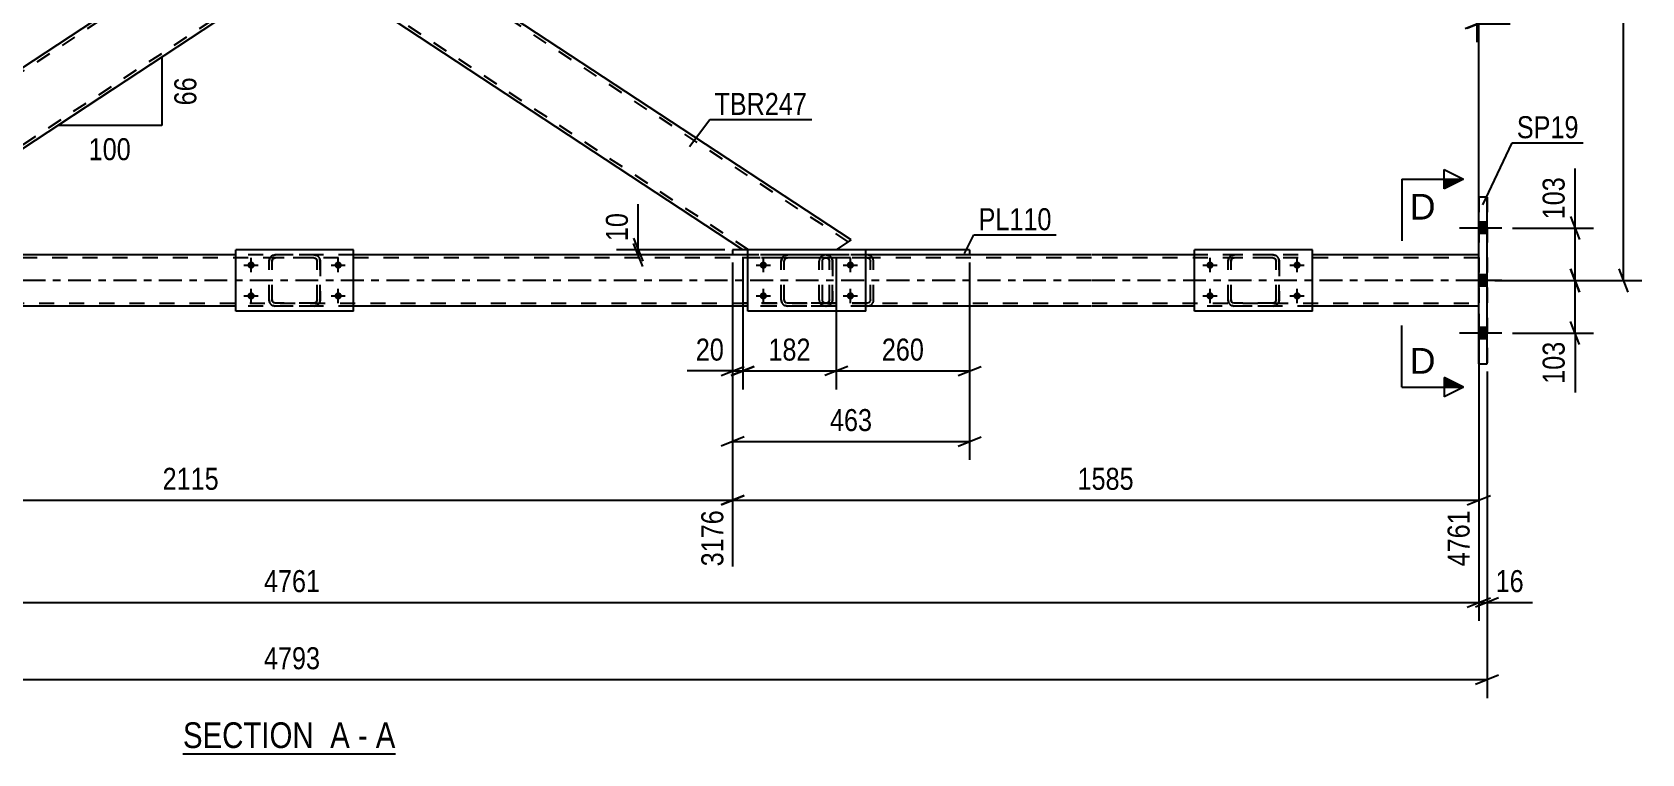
# Model space of a CAD drawing. Header units: millimetres. Extents: x -563 to 626, y -882 to -41.
# Drawn here: x -396.2 to -186.7, y -369.8 to -275.9 of the extents above; entities that cross this region are included whole.
import ezdxf

# ---------------------------------------------------------------- set-up
doc = ezdxf.new("R2010")
doc.units = ezdxf.units.MM
doc.linetypes.add('DXK_LINE_DOT2', pattern=[3.9198, 1.9599, -1.9599])
doc.linetypes.add('DXK_LINE_DOT3', pattern=[5.9187, 2.979, -0.9799, 0.9799, -0.9799])
doc.styles.add('Arial', font='ARIAL.TTF', dxfattribs={"height": 0.2})
doc.styles.add('Arial Narrow', font='ARIALN.TTF', dxfattribs={"height": 0.2})

# ---------------------------------------------------------------- blocks, each defined once
blk = doc.blocks.new('Unknown-761534688-12 - 6164')
at = {"color": 6, "linetype": 'Continuous'}
blk.add_line((-376.59, -369.78), (-348.94, -369.78), dxfattribs=at)
at = {"color": 0, "linetype": 'Continuous'}
for points in [[(-358.48, -369.03), (-358.48, -365.53), (-376.59, -365.53), (-376.59, -369.03)], [(-354.87, -369.03), (-354.87, -365.53), (-357.43, -365.53), (-357.43, -369.03)], [(-352.55, -369.03), (-352.55, -365.53), (-353.82, -365.53), (-353.82, -369.03)], [(-348.94, -369.03), (-348.94, -365.53), (-351.5, -365.53), (-351.5, -369.03)]]:
    blk.add_wipeout(points, dxfattribs=at)
at = {"color": 7, "linetype": 'Continuous', "style": 'Arial Narrow'}
for s, p in [('SECTION ', (-376.59, -369.03)), ('A', (-357.43, -369.03)), ('A', (-351.5, -369.03)), ('-', (-353.82, -369.03))]:
    blk.add_text(s, height=3.34, dxfattribs=at).set_placement(p)
blk = doc.blocks.new('Bolt-761534688-6172 - 6164')
at = {"linetype": 'Continuous'}
for points in [[(-242.93, -305.74, -1), (-242.93, -306.68, -1)], [(-231.59, -305.74, -1), (-231.59, -306.68, -1)], [(-242.93, -309.74, -1), (-242.93, -310.68, -1)], [(-231.59, -309.74, -1), (-231.59, -310.68, -1)]]:
    blk.add_hatch(color=1, dxfattribs=at).paths.add_polyline_path(points)
at = {"color": 1, "linetype": 'Continuous'}
for p, q in [((-242.93, -307.14), (-242.93, -305.28)), ((-231.59, -307.14), (-231.59, -305.28)), ((-243.86, -306.21), (-241.99, -306.21)), ((-232.53, -306.21), (-230.66, -306.21)), ((-242.93, -311.14), (-242.93, -309.28)), ((-231.59, -311.14), (-231.59, -309.28)), ((-243.86, -310.21), (-241.99, -310.21)), ((-232.53, -310.21), (-230.66, -310.21))]:
    blk.add_line(p, q, dxfattribs=at)
blk = doc.blocks.new('Bolt-761534688-6167 - 6164')
at = {"linetype": 'Continuous'}
for points in [[(-367.72, -305.74, -1), (-367.72, -306.68, -1)], [(-356.39, -305.74, -1), (-356.39, -306.68, -1)], [(-367.72, -309.74, -1), (-367.72, -310.68, -1)], [(-356.39, -309.74, -1), (-356.39, -310.68, -1)]]:
    blk.add_hatch(color=1, dxfattribs=at).paths.add_polyline_path(points)
at = {"color": 1, "linetype": 'Continuous'}
for p, q in [((-367.72, -307.14), (-367.72, -305.28)), ((-356.39, -307.14), (-356.39, -305.28)), ((-368.66, -306.21), (-366.79, -306.21)), ((-357.32, -306.21), (-355.46, -306.21)), ((-367.72, -311.14), (-367.72, -309.28)), ((-356.39, -311.14), (-356.39, -309.28)), ((-368.66, -310.21), (-366.79, -310.21)), ((-357.32, -310.21), (-355.46, -310.21))]:
    blk.add_line(p, q, dxfattribs=at)
blk = doc.blocks.new('Part-761534688-6233 - 6164')
at = {"color": 2, "linetype": 'Continuous'}
for p, q in [((-229.59, -304.21), (-244.93, -304.21)), ((-244.93, -312.21), (-244.93, -304.21)), ((-229.59, -312.21), (-229.59, -304.21)), ((-229.59, -312.21), (-244.93, -312.21))]:
    blk.add_line(p, q, dxfattribs=at)
blk = doc.blocks.new('Bolt-761534688-6184 - 6164')
at = {"linetype": 'Continuous'}
for points in [[(-301.06, -305.74, -1), (-301.06, -306.68, -1)], [(-289.73, -305.74, -1), (-289.73, -306.68, -1)], [(-301.06, -309.74, -1), (-301.06, -310.68, -1)], [(-289.73, -309.74, -1), (-289.73, -310.68, -1)]]:
    blk.add_hatch(color=1, dxfattribs=at).paths.add_polyline_path(points)
at = {"color": 1, "linetype": 'Continuous'}
for p, q in [((-301.06, -307.14), (-301.06, -305.28)), ((-289.73, -307.14), (-289.73, -305.28)), ((-301.99, -306.21), (-300.13, -306.21)), ((-290.66, -306.21), (-288.79, -306.21)), ((-301.06, -311.14), (-301.06, -309.28)), ((-289.73, -311.14), (-289.73, -309.28)), ((-301.99, -310.21), (-300.13, -310.21)), ((-290.66, -310.21), (-288.79, -310.21))]:
    blk.add_line(p, q, dxfattribs=at)
blk = doc.blocks.new('Part-761534688-6191 - 6164')
at = {"color": 2, "linetype": 'Continuous'}
for p, q in [((-305.07, -304.21), (-305.07, -304.88)), ((-303.06, -304.21), (-305.07, -304.21)), ((-303.06, -304.88), (-305.07, -304.88)), ((-274.22, -304.21), (-287.73, -304.21)), ((-274.22, -304.88), (-287.73, -304.88)), ((-274.22, -304.21), (-274.22, -304.88))]:
    blk.add_line(p, q, dxfattribs=at)
at = {"color": 7, "linetype": 'DXK_LINE_DOT2'}
for p, q in [((-287.73, -304.21), (-303.06, -304.21)), ((-287.73, -304.88), (-303.06, -304.88))]:
    blk.add_line(p, q, dxfattribs=at)
blk = doc.blocks.new('Part-761534688-6262 - 6164')
at = {"color": 2, "linetype": 'Continuous'}
for p, q in [((-354.39, -304.21), (-369.72, -304.21)), ((-369.72, -312.21), (-369.72, -304.21)), ((-354.39, -312.21), (-354.39, -304.21)), ((-354.39, -312.21), (-369.72, -312.21))]:
    blk.add_line(p, q, dxfattribs=at)
blk = doc.blocks.new('Part-761534688-6208 - 6164')
at = {"color": 7, "linetype": 'DXK_LINE_DOT2'}
for p, q in [((-298.73, -305.68), (-298.66, -305.37)), ((-298.66, -305.37), (-298.73, -305.68)), ((-298.73, -310.74), (-298.73, -305.68)), ((-298.73, -305.68), (-298.73, -305.68)), ((-298.73, -310.74), (-298.73, -305.68)), ((-298.33, -305.68), (-298.29, -305.52)), ((-298.29, -305.52), (-298.33, -305.68)), ((-298.33, -310.74), (-298.33, -305.68)), ((-298.33, -305.68), (-298.33, -305.68)), ((-298.33, -310.74), (-298.33, -305.68)), ((-298.29, -305.52), (-298.21, -305.39)), ((-298.21, -305.39), (-298.29, -305.52)), ((-298.23, -304.94), (-297.93, -304.88)), ((-297.93, -304.88), (-298.23, -304.94)), ((-298.21, -305.39), (-298.08, -305.31)), ((-298.08, -305.31), (-298.21, -305.39)), ((-298.08, -305.31), (-297.93, -305.28)), ((-297.93, -305.28), (-298.08, -305.31)), ((-292.86, -304.88), (-297.93, -304.88)), ((-292.86, -305.28), (-297.93, -305.28)), ((-292.86, -304.88), (-292.55, -304.94)), ((-292.55, -304.94), (-292.86, -304.88)), ((-292.86, -305.28), (-292.71, -305.31)), ((-292.71, -305.31), (-292.58, -305.39)), ((-292.58, -305.39), (-292.71, -305.31)), ((-292.58, -305.39), (-292.49, -305.52)), ((-292.49, -305.52), (-292.58, -305.39)), ((-292.49, -305.52), (-292.46, -305.68)), ((-292.46, -305.68), (-292.49, -305.52)), ((-292.46, -310.74), (-292.46, -305.68)), ((-292.46, -305.68), (-292.46, -305.68)), ((-292.46, -310.74), (-292.46, -305.68)), ((-292.12, -305.37), (-292.06, -305.68)), ((-292.06, -305.68), (-292.12, -305.37)), ((-292.06, -310.74), (-292.06, -305.68)), ((-292.06, -305.68), (-292.06, -305.68)), ((-292.06, -305.68), (-292.06, -310.74)), ((-298.73, -310.74), (-298.73, -310.74)), ((-298.66, -311.05), (-298.73, -310.74)), ((-298.73, -310.74), (-298.66, -311.05)), ((-298.33, -310.74), (-298.33, -310.74)), ((-298.29, -310.9), (-298.33, -310.74)), ((-298.33, -310.74), (-298.29, -310.9)), ((-298.21, -311.03), (-298.29, -310.9)), ((-298.29, -310.9), (-298.21, -311.03)), ((-297.93, -311.54), (-298.23, -311.48)), ((-298.23, -311.48), (-297.93, -311.54)), ((-298.08, -311.11), (-298.21, -311.03)), ((-298.21, -311.03), (-298.08, -311.11)), ((-297.93, -311.14), (-298.08, -311.11)), ((-292.86, -311.14), (-297.93, -311.14)), ((-292.86, -311.54), (-297.93, -311.54)), ((-292.71, -311.11), (-292.86, -311.14)), ((-292.86, -311.14), (-292.71, -311.11)), ((-292.55, -311.48), (-292.86, -311.54)), ((-292.86, -311.54), (-292.55, -311.48)), ((-292.58, -311.03), (-292.71, -311.11)), ((-292.71, -311.11), (-292.58, -311.03)), ((-292.49, -310.9), (-292.58, -311.03)), ((-292.58, -311.03), (-292.49, -310.9)), ((-292.46, -310.74), (-292.49, -310.9)), ((-292.49, -310.9), (-292.46, -310.74)), ((-292.46, -310.74), (-292.46, -310.74)), ((-292.06, -310.74), (-292.12, -311.05)), ((-292.12, -311.05), (-292.06, -310.74)), ((-292.06, -310.74), (-292.06, -310.74))]:
    blk.add_line(p, q, dxfattribs=at)
at = {"color": 7, "linetype": 'DXK_LINE_DOT3'}
blk.add_line((-295.39, -308.21), (-295.39, -308.21), dxfattribs=at)
at = {"color": 7, "linetype": 'DXK_LINE_DOT2'}
for centre, start, end in [((-297.93, -305.68), 112.5, 157.5), ((-297.93, -305.68), 112.5, 157.5), ((-292.86, -305.68), 22.5, 67.5), ((-292.86, -305.68), 22.5, 67.5), ((-297.93, -310.74), 202.5, 247.5), ((-297.93, -310.74), 202.5, 247.5), ((-292.86, -310.74), 292.5, 337.5), ((-292.86, -310.74), 292.5, 337.5)]:
    blk.add_arc(centre, 0.8, start, end, dxfattribs=at)
blk = doc.blocks.new('Part-761534688-6209 - 6164')
at = {"color": 2, "linetype": 'Continuous'}
for p, q in [((-287.73, -304.21), (-303.06, -304.21)), ((-303.06, -312.21), (-303.06, -304.21)), ((-287.73, -312.21), (-287.73, -304.21)), ((-287.73, -312.21), (-303.06, -312.21))]:
    blk.add_line(p, q, dxfattribs=at)
blk = doc.blocks.new('Part-761534688-6216 - 6164')
at = {"color": 7, "linetype": 'DXK_LINE_DOT2'}
for p, q in [((-365.39, -305.68), (-365.33, -305.37)), ((-365.33, -305.37), (-365.39, -305.68)), ((-365.39, -310.74), (-365.39, -305.68)), ((-365.39, -305.68), (-365.39, -305.68)), ((-365.39, -310.74), (-365.39, -305.68)), ((-364.99, -305.68), (-364.96, -305.52)), ((-364.96, -305.52), (-364.99, -305.68)), ((-364.99, -310.74), (-364.99, -305.68)), ((-364.99, -305.68), (-364.99, -305.68)), ((-364.99, -310.74), (-364.99, -305.68)), ((-364.96, -305.52), (-364.87, -305.39)), ((-364.87, -305.39), (-364.96, -305.52)), ((-364.9, -304.94), (-364.59, -304.88)), ((-364.59, -304.88), (-364.9, -304.94)), ((-364.87, -305.39), (-364.74, -305.31)), ((-364.74, -305.31), (-364.87, -305.39)), ((-364.74, -305.31), (-364.59, -305.28)), ((-364.59, -305.28), (-364.74, -305.31)), ((-359.52, -304.88), (-364.59, -304.88)), ((-359.52, -305.28), (-364.59, -305.28)), ((-359.52, -304.88), (-359.22, -304.94)), ((-359.22, -304.94), (-359.52, -304.88)), ((-359.52, -305.28), (-359.37, -305.31)), ((-359.37, -305.31), (-359.24, -305.39)), ((-359.24, -305.39), (-359.37, -305.31)), ((-359.24, -305.39), (-359.16, -305.52)), ((-359.16, -305.52), (-359.24, -305.39)), ((-359.16, -305.52), (-359.12, -305.68)), ((-359.12, -305.68), (-359.16, -305.52)), ((-359.12, -310.74), (-359.12, -305.68)), ((-359.12, -305.68), (-359.12, -305.68)), ((-359.12, -310.74), (-359.12, -305.68)), ((-358.79, -305.37), (-358.72, -305.68)), ((-358.72, -305.68), (-358.79, -305.37)), ((-358.72, -310.74), (-358.72, -305.68)), ((-358.72, -305.68), (-358.72, -305.68)), ((-358.72, -305.68), (-358.72, -310.74)), ((-365.39, -310.74), (-365.39, -310.74)), ((-365.33, -311.05), (-365.39, -310.74)), ((-365.39, -310.74), (-365.33, -311.05)), ((-364.99, -310.74), (-364.99, -310.74)), ((-364.96, -310.9), (-364.99, -310.74)), ((-364.99, -310.74), (-364.96, -310.9)), ((-364.87, -311.03), (-364.96, -310.9)), ((-364.96, -310.9), (-364.87, -311.03)), ((-364.59, -311.54), (-364.9, -311.48)), ((-364.9, -311.48), (-364.59, -311.54)), ((-364.74, -311.11), (-364.87, -311.03)), ((-364.87, -311.03), (-364.74, -311.11)), ((-364.59, -311.14), (-364.74, -311.11)), ((-359.52, -311.14), (-364.59, -311.14)), ((-359.52, -311.54), (-364.59, -311.54)), ((-359.37, -311.11), (-359.52, -311.14)), ((-359.52, -311.14), (-359.37, -311.11)), ((-359.22, -311.48), (-359.52, -311.54)), ((-359.52, -311.54), (-359.22, -311.48)), ((-359.24, -311.03), (-359.37, -311.11)), ((-359.37, -311.11), (-359.24, -311.03)), ((-359.16, -310.9), (-359.24, -311.03)), ((-359.24, -311.03), (-359.16, -310.9)), ((-359.12, -310.74), (-359.16, -310.9)), ((-359.16, -310.9), (-359.12, -310.74)), ((-359.12, -310.74), (-359.12, -310.74)), ((-358.72, -310.74), (-358.79, -311.05)), ((-358.79, -311.05), (-358.72, -310.74)), ((-358.72, -310.74), (-358.72, -310.74))]:
    blk.add_line(p, q, dxfattribs=at)
at = {"color": 7, "linetype": 'DXK_LINE_DOT3'}
blk.add_line((-362.06, -308.21), (-362.06, -308.21), dxfattribs=at)
at = {"color": 7, "linetype": 'DXK_LINE_DOT2'}
for centre, start, end in [((-364.59, -305.68), 112.5, 157.5), ((-364.59, -305.68), 112.5, 157.5), ((-359.52, -305.68), 22.5, 67.5), ((-359.52, -305.68), 22.5, 67.5), ((-364.59, -310.74), 202.5, 247.5), ((-364.59, -310.74), 202.5, 247.5), ((-359.52, -310.74), 292.5, 337.5), ((-359.52, -310.74), 292.5, 337.5)]:
    blk.add_arc(centre, 0.8, start, end, dxfattribs=at)
blk = doc.blocks.new('Part-761534688-6224 - 6164')
at = {"color": 2, "linetype": 'Continuous'}
for p, q in [((-207.95, -319.04), (-207.95, -297.38)), ((-206.88, -297.38), (-207.95, -297.38)), ((-206.88, -319.04), (-206.88, -297.38)), ((-207.95, -319.04), (-206.88, -319.04))]:
    blk.add_line(p, q, dxfattribs=at)
at = {"color": 7, "linetype": 'DXK_LINE_DOT2'}
for p, q in [((-207.95, -297.38), (-207.95, -319.04)), ((-206.88, -297.38), (-206.88, -319.04))]:
    blk.add_line(p, q, dxfattribs=at)
blk = doc.blocks.new('Part-761534688-6232 - 6164')
at = {"color": 7, "linetype": 'DXK_LINE_DOT2'}
for p, q in [((-240.59, -305.68), (-240.53, -305.37)), ((-240.53, -305.37), (-240.59, -305.68)), ((-240.59, -310.74), (-240.59, -305.68)), ((-240.59, -305.68), (-240.59, -305.68)), ((-240.59, -310.74), (-240.59, -305.68)), ((-240.19, -305.68), (-240.16, -305.52)), ((-240.16, -305.52), (-240.19, -305.68)), ((-240.19, -310.74), (-240.19, -305.68)), ((-240.19, -305.68), (-240.19, -305.68)), ((-240.19, -310.74), (-240.19, -305.68)), ((-240.16, -305.52), (-240.08, -305.39)), ((-240.08, -305.39), (-240.16, -305.52)), ((-240.1, -304.94), (-239.79, -304.88)), ((-239.79, -304.88), (-240.1, -304.94)), ((-240.08, -305.39), (-239.95, -305.31)), ((-239.95, -305.31), (-240.08, -305.39)), ((-239.95, -305.31), (-239.79, -305.28)), ((-239.79, -305.28), (-239.95, -305.31)), ((-234.73, -304.88), (-239.79, -304.88)), ((-234.73, -305.28), (-239.79, -305.28)), ((-234.73, -304.88), (-234.42, -304.94)), ((-234.42, -304.94), (-234.73, -304.88)), ((-234.73, -305.28), (-234.57, -305.31)), ((-234.57, -305.31), (-234.44, -305.39)), ((-234.44, -305.39), (-234.57, -305.31)), ((-234.44, -305.39), (-234.36, -305.52)), ((-234.36, -305.52), (-234.44, -305.39)), ((-234.36, -305.52), (-234.33, -305.68)), ((-234.33, -305.68), (-234.36, -305.52)), ((-234.33, -310.74), (-234.33, -305.68)), ((-234.33, -305.68), (-234.33, -305.68)), ((-234.33, -310.74), (-234.33, -305.68)), ((-233.99, -305.37), (-233.93, -305.68)), ((-233.93, -305.68), (-233.99, -305.37)), ((-233.93, -310.74), (-233.93, -305.68)), ((-233.93, -305.68), (-233.93, -305.68)), ((-233.93, -305.68), (-233.93, -310.74)), ((-240.59, -310.74), (-240.59, -310.74)), ((-240.53, -311.05), (-240.59, -310.74)), ((-240.59, -310.74), (-240.53, -311.05)), ((-240.19, -310.74), (-240.19, -310.74)), ((-240.16, -310.9), (-240.19, -310.74)), ((-240.19, -310.74), (-240.16, -310.9)), ((-240.08, -311.03), (-240.16, -310.9)), ((-240.16, -310.9), (-240.08, -311.03)), ((-239.79, -311.54), (-240.1, -311.48)), ((-240.1, -311.48), (-239.79, -311.54)), ((-239.95, -311.11), (-240.08, -311.03)), ((-240.08, -311.03), (-239.95, -311.11)), ((-239.79, -311.14), (-239.95, -311.11)), ((-234.73, -311.14), (-239.79, -311.14)), ((-234.73, -311.54), (-239.79, -311.54)), ((-234.57, -311.11), (-234.73, -311.14)), ((-234.73, -311.14), (-234.57, -311.11)), ((-234.42, -311.48), (-234.73, -311.54)), ((-234.73, -311.54), (-234.42, -311.48)), ((-234.44, -311.03), (-234.57, -311.11)), ((-234.57, -311.11), (-234.44, -311.03)), ((-234.36, -310.9), (-234.44, -311.03)), ((-234.44, -311.03), (-234.36, -310.9)), ((-234.33, -310.74), (-234.36, -310.9)), ((-234.36, -310.9), (-234.33, -310.74)), ((-234.33, -310.74), (-234.33, -310.74)), ((-233.93, -310.74), (-233.99, -311.05)), ((-233.99, -311.05), (-233.93, -310.74)), ((-233.93, -310.74), (-233.93, -310.74))]:
    blk.add_line(p, q, dxfattribs=at)
at = {"color": 7, "linetype": 'DXK_LINE_DOT3'}
blk.add_line((-237.26, -308.21), (-237.26, -308.21), dxfattribs=at)
at = {"color": 7, "linetype": 'DXK_LINE_DOT2'}
for centre, start, end in [((-239.79, -305.68), 112.5, 157.5), ((-239.79, -305.68), 112.5, 157.5), ((-234.73, -305.68), 22.5, 67.5), ((-234.73, -305.68), 22.5, 67.5), ((-239.79, -310.74), 202.5, 247.5), ((-239.79, -310.74), 202.5, 247.5), ((-234.73, -310.74), 292.5, 337.5), ((-234.73, -310.74), 292.5, 337.5)]:
    blk.add_arc(centre, 0.8, start, end, dxfattribs=at)
blk = doc.blocks.new('Part-761534688-6241 - 6164')
at = {"color": 7, "linetype": 'DXK_LINE_DOT2'}
for p, q in [((-287.56, -304.88), (-303.8, -304.88)), ((-287.56, -305.28), (-303.8, -305.28)), ((-293.74, -305.37), (-293.8, -305.68)), ((-293.8, -310.74), (-293.8, -305.68)), ((-293.38, -305.68), (-293.34, -305.52)), ((-293.38, -310.74), (-293.38, -305.68)), ((-293.34, -305.52), (-293.25, -305.39)), ((-292.95, -304.88), (-293.28, -304.94)), ((-293.25, -305.39), (-293.11, -305.31)), ((-293.11, -305.31), (-292.95, -305.28)), ((-287.23, -304.94), (-287.56, -304.88)), ((-287.56, -305.28), (-287.39, -305.31)), ((-287.39, -305.31), (-287.26, -305.39)), ((-287.26, -305.39), (-287.16, -305.52)), ((-287.16, -305.52), (-287.13, -305.68)), ((-287.13, -310.74), (-287.13, -305.68)), ((-286.77, -305.39), (-286.77, -305.37)), ((-286.71, -305.68), (-286.77, -305.39)), ((-286.71, -310.74), (-286.71, -305.68)), ((-287.56, -311.14), (-303.8, -311.14)), ((-287.56, -311.54), (-303.8, -311.54)), ((-293.8, -310.74), (-293.74, -311.05)), ((-293.34, -310.9), (-293.38, -310.74)), ((-293.25, -311.03), (-293.34, -310.9)), ((-293.28, -311.48), (-292.95, -311.54)), ((-293.11, -311.11), (-293.25, -311.03)), ((-292.95, -311.14), (-293.11, -311.11)), ((-287.39, -311.11), (-287.56, -311.14)), ((-287.56, -311.54), (-287.23, -311.48)), ((-287.26, -311.03), (-287.39, -311.11)), ((-287.16, -310.9), (-287.26, -311.03)), ((-287.13, -310.74), (-287.16, -310.9)), ((-286.77, -311.05), (-286.74, -310.9)), ((-286.74, -310.9), (-286.71, -310.74))]:
    blk.add_line(p, q, dxfattribs=at)
for centre, start, end in [((-292.98, -305.71), 110.7583, 155.68), ((-287.53, -305.71), 24.32, 69.2417), ((-292.98, -310.71), 204.32, 249.2417), ((-287.53, -310.71), 290.7583, 335.68)]:
    blk.add_arc(centre, 0.827, start, end, dxfattribs=at)
blk = doc.blocks.new('Part-761534688-6344 - 6164')
at = {"linetype": 'Continuous'}
blk.add_hatch(color=2, dxfattribs=at).paths.add_polyline_path([(-496.83, -311.54), (-497.63, -310.14), (-496.03, -310.14)])
at = {"color": 2, "linetype": 'Continuous'}
for p, q in [((-516.83, -304.88), (-514.02, -304.88)), ((-486.9, -304.88), (-498.69, -304.88)), ((-446.09, -304.88), (-471.57, -304.88)), ((-369.72, -304.88), (-416.12, -304.88)), ((-305.07, -304.88), (-354.39, -304.88)), ((-258.36, -304.88), (-274.22, -304.88)), ((-244.93, -304.88), (-258.26, -304.88)), ((-207.95, -304.88), (-229.59, -304.88)), ((-514.02, -311.54), (-516.83, -311.54)), ((-486.9, -311.54), (-498.69, -311.54)), ((-496.83, -311.54), (-497.63, -310.14)), ((-497.63, -310.14), (-496.03, -310.14)), ((-496.03, -310.14), (-496.83, -311.54)), ((-436.38, -311.54), (-471.57, -311.54)), ((-369.72, -311.54), (-421.05, -311.54)), ((-303.06, -311.54), (-354.39, -311.54)), ((-258.36, -311.54), (-287.73, -311.54)), ((-244.93, -311.54), (-258.26, -311.54)), ((-207.95, -311.54), (-229.59, -311.54))]:
    blk.add_line(p, q, dxfattribs=at)
at = {"color": 7, "linetype": 'DXK_LINE_DOT2'}
for p, q in [((-516.83, -304.88), (-516.83, -304.88)), ((-516.83, -304.88), (-516.83, -311.54)), ((-516.83, -311.54), (-516.83, -304.88)), ((-516.83, -304.88), (-516.83, -304.88)), ((-516.83, -305.28), (-516.83, -305.28)), ((-258.36, -305.28), (-516.83, -305.28)), ((-498.69, -304.88), (-514.02, -304.88)), ((-471.57, -304.88), (-486.9, -304.88)), ((-416.12, -304.88), (-446.09, -304.88)), ((-354.39, -304.88), (-369.72, -304.88)), ((-274.22, -304.88), (-305.07, -304.88)), ((-207.95, -305.28), (-258.26, -305.28)), ((-207.95, -304.88), (-244.93, -304.88)), ((-207.95, -311.54), (-207.95, -304.88)), ((-516.83, -311.14), (-516.83, -311.14)), ((-516.83, -311.14), (-258.36, -311.14)), ((-516.83, -311.54), (-516.83, -311.54)), ((-516.83, -311.54), (-516.83, -311.54)), ((-498.69, -311.54), (-514.02, -311.54)), ((-471.57, -311.54), (-486.9, -311.54)), ((-421.05, -311.54), (-436.38, -311.54)), ((-354.39, -311.54), (-369.72, -311.54)), ((-287.73, -311.54), (-303.06, -311.54)), ((-258.26, -311.14), (-207.95, -311.14)), ((-229.59, -311.54), (-244.93, -311.54))]:
    blk.add_line(p, q, dxfattribs=at)
at = {"color": 7, "linetype": 'DXK_LINE_DOT3'}
for p, q in [((-258.36, -308.21), (-516.83, -308.21)), ((-207.95, -308.21), (-258.26, -308.21))]:
    blk.add_line(p, q, dxfattribs=at)
at = {"color": 2, "linetype": 'Continuous'}
blk.add_circle((-496.83, -310.64), 1, dxfattribs=at)
blk = doc.blocks.new('Part-761534688-6371 - 6164')
at = {"color": 7, "linetype": 'DXK_LINE_DOT2'}
for p, q in [((-305.54, -220.55), (-432.73, -304.21)), ((-290.98, -220.55), (-418.18, -304.21)), ((-290.26, -220.55), (-306.27, -220.55)), ((-360.59, -256.28), (-368.6, -261.55)), ((-352.59, -261.55), (-360.59, -266.81)), ((-417.45, -304.21), (-433.46, -304.21))]:
    blk.add_line(p, q, dxfattribs=at)
at = {"color": 2, "linetype": 'Continuous'}
for p, q in [((-306.27, -220.55), (-360.59, -256.28)), ((-290.26, -220.55), (-352.59, -261.55)), ((-368.6, -261.55), (-433.46, -304.21)), ((-360.59, -266.81), (-417.45, -304.21))]:
    blk.add_line(p, q, dxfattribs=at)
blk = doc.blocks.new('Part-761534688-6392 - 6164')
at = {"color": 2, "linetype": 'Continuous'}
for p, q in [((-352.59, -261.55), (-360.59, -266.81)), ((-289.65, -302.94), (-352.59, -261.55)), ((-303.74, -304.21), (-360.59, -266.81)), ((-289.7, -302.98), (-291.57, -304.21)), ((-289.65, -302.94), (-289.7, -302.98))]:
    blk.add_line(p, q, dxfattribs=at)
at = {"color": 7, "linetype": 'DXK_LINE_DOT2'}
for p, q in [((-290.01, -303.18), (-352.95, -261.78)), ((-360.23, -266.57), (-360.2, -266.55)), ((-303.01, -304.21), (-360.23, -266.57)), ((-289.65, -302.94), (-289.65, -302.94)), ((-291.57, -304.21), (-303.74, -304.21))]:
    blk.add_line(p, q, dxfattribs=at)
blk = doc.blocks.new('Bolt-761534688-6408 - 6164')
at = {"linetype": 'Continuous'}
for points in [[(-207.95, -300.64), (-207.95, -302.11), (-206.88, -302.11), (-206.88, -300.64)], [(-207.95, -300.64), (-207.95, -302.11), (-206.88, -302.11), (-206.88, -300.64)], [(-207.95, -300.64), (-207.95, -302.11), (-206.88, -302.11), (-206.88, -300.64)], [(-207.95, -307.48), (-207.95, -308.94), (-206.88, -308.94), (-206.88, -307.48)], [(-207.95, -307.48), (-207.95, -308.94), (-206.88, -308.94), (-206.88, -307.48)], [(-207.95, -314.31), (-207.95, -315.78), (-206.88, -315.78), (-206.88, -314.31)], [(-207.95, -314.31), (-207.95, -315.78), (-206.88, -315.78), (-206.88, -314.31)], [(-207.95, -314.31), (-207.95, -315.78), (-206.88, -315.78), (-206.88, -314.31)]]:
    blk.add_hatch(color=1, dxfattribs=at).paths.add_polyline_path(points)
at = {"color": 1, "linetype": 'Continuous'}
for p, q in [((-204.95, -301.38), (-210.48, -301.38)), ((-204.95, -301.38), (-210.48, -301.38)), ((-204.95, -301.38), (-210.48, -301.38)), ((-206.88, -300.64), (-207.95, -300.64)), ((-206.88, -300.64), (-207.95, -300.64)), ((-206.88, -300.64), (-207.95, -300.64)), ((-206.88, -302.11), (-207.95, -302.11)), ((-206.88, -302.11), (-207.95, -302.11)), ((-206.88, -302.11), (-207.95, -302.11)), ((-206.88, -307.48), (-207.95, -307.48)), ((-206.88, -307.48), (-207.95, -307.48)), ((-204.95, -308.21), (-210.48, -308.21)), ((-204.95, -308.21), (-210.48, -308.21)), ((-206.88, -308.94), (-207.95, -308.94)), ((-206.88, -308.94), (-207.95, -308.94)), ((-204.95, -315.04), (-210.48, -315.04)), ((-204.95, -315.04), (-210.48, -315.04)), ((-204.95, -315.04), (-210.48, -315.04)), ((-206.88, -314.31), (-207.95, -314.31)), ((-206.88, -314.31), (-207.95, -314.31)), ((-206.88, -314.31), (-207.95, -314.31)), ((-206.88, -315.78), (-207.95, -315.78)), ((-206.88, -315.78), (-207.95, -315.78)), ((-206.88, -315.78), (-207.95, -315.78))]:
    blk.add_line(p, q, dxfattribs=at)
blk = doc.blocks.new('StraightDimension-761534688-12203 - 6164')
at = {"color": 7, "linetype": 'Continuous'}
for p, q in [((-303.74, -305.21), (-303.74, -322.38)), ((-291.57, -305.21), (-291.57, -322.38)), ((-305.24, -320.58), (-302.24, -319.38)), ((-303.74, -319.98), (-291.57, -319.98)), ((-290.07, -319.38), (-293.07, -320.58))]:
    blk.add_line(p, q, dxfattribs=at)
at = {"color": 0}
blk.add_wipeout([(-294.31, -319.23), (-294.31, -315.03), (-301, -315.03), (-301, -319.23)], dxfattribs=at)
at = {"color": 3, "style": 'Arial Narrow'}
blk.add_text('182', height=2.863, dxfattribs=at).set_placement((-300.4, -318.63))
blk = doc.blocks.new('StraightDimension-761534688-6499 - 6164')
at = {"color": 7, "linetype": 'Continuous'}
for p, q in [((-516.83, -320.04), (-516.83, -352.5)), ((-207.95, -320.04), (-207.95, -352.5)), ((-515.33, -349.5), (-518.33, -350.7)), ((-209.45, -350.7), (-206.45, -349.5)), ((-516.83, -350.1), (-207.95, -350.1))]:
    blk.add_line(p, q, dxfattribs=at)
at = {"color": 0}
blk.add_wipeout([(-358.13, -349.35), (-358.13, -345.15), (-366.65, -345.15), (-366.65, -349.35)], dxfattribs=at)
at = {"color": 3, "style": 'Arial Narrow'}
blk.add_text('4761', height=2.863, dxfattribs=at).set_placement((-366.05, -348.75))
blk = doc.blocks.new('StraightDimension-761534688-6509 - 6164')
at = {"color": 7, "linetype": 'Continuous'}
for p, q in [((-207.95, -320.04), (-207.95, -352.5)), ((-206.88, -320.04), (-206.88, -352.5)), ((-209.45, -350.7), (-206.45, -349.5)), ((-205.38, -349.5), (-208.38, -350.7)), ((-207.95, -350.1), (-206.88, -350.1))]:
    blk.add_line(p, q, dxfattribs=at)
at = {"color": 0}
blk.add_wipeout([(-201.5, -349.35), (-201.5, -345.15), (-206.36, -345.15), (-206.36, -349.35)], dxfattribs=at)
at = {"color": 7, "linetype": 'Continuous'}
blk.add_line((-206.88, -350.1), (-200.98, -350.1), dxfattribs=at)
blk.add_line((-206.88, -350.1), (-200.98, -350.1), dxfattribs=at)
at = {"color": 3, "style": 'Arial Narrow'}
blk.add_text('16', height=2.863, dxfattribs=at).set_placement((-205.76, -348.75))
blk = doc.blocks.new('StraightDimension-761534688-6564 - 6164')
at = {"color": 7, "linetype": 'Continuous'}
for p, q in [((-208.22, -220.88), (-208.22, -277.21)), ((-207.95, -303.88), (-207.95, -271.96)), ((-209.72, -275.41), (-206.72, -274.21)), ((-206.45, -274.21), (-209.45, -275.41)), ((-208.22, -274.81), (-207.95, -274.81))]:
    blk.add_line(p, q, dxfattribs=at)
at = {"color": 0}
blk.add_wipeout([(-204.4, -274.06), (-204.4, -269.86), (-207.42, -269.86), (-207.42, -274.06)], dxfattribs=at)
at = {"color": 7, "linetype": 'Continuous'}
blk.add_line((-207.95, -274.81), (-203.87, -274.81), dxfattribs=at)
blk.add_line((-207.95, -274.81), (-203.87, -274.81), dxfattribs=at)
at = {"color": 3, "style": 'Arial Narrow'}
blk.add_text('4', height=2.86, dxfattribs=at).set_placement((-206.82, -273.46))
blk = doc.blocks.new('StraightDimension-761534688-12202 - 6164')
at = {"color": 7, "linetype": 'Continuous'}
for p, q in [((-291.57, -305.21), (-291.57, -322.38)), ((-274.22, -305.88), (-274.22, -322.38)), ((-290.07, -319.38), (-293.07, -320.58)), ((-291.57, -319.98), (-274.22, -319.98)), ((-275.72, -320.58), (-272.72, -319.38))]:
    blk.add_line(p, q, dxfattribs=at)
at = {"color": 0}
blk.add_wipeout([(-279.56, -319.23), (-279.56, -315.03), (-286.24, -315.03), (-286.24, -319.23)], dxfattribs=at)
at = {"color": 3, "style": 'Arial Narrow'}
blk.add_text('260', height=2.863, dxfattribs=at).set_placement((-285.64, -318.63))
blk = doc.blocks.new('StraightDimension-761534688-6717 - 6164')
at = {"color": 7, "linetype": 'Continuous'}
for p, q in [((-305.07, -305.88), (-305.07, -331.55)), ((-274.22, -305.88), (-274.22, -331.55)), ((-303.57, -328.55), (-306.57, -329.75)), ((-275.72, -329.75), (-272.72, -328.55)), ((-305.07, -329.15), (-274.22, -329.15))]:
    blk.add_line(p, q, dxfattribs=at)
at = {"color": 0}
blk.add_wipeout([(-286.3, -328.4), (-286.3, -324.2), (-292.99, -324.2), (-292.99, -328.4)], dxfattribs=at)
at = {"color": 3, "style": 'Arial Narrow'}
blk.add_text('463', height=2.863, dxfattribs=at).set_placement((-292.39, -327.8))
blk = doc.blocks.new('StraightDimension-761534688-6958 - 6164')
at = {"color": 7, "linetype": 'Continuous'}
for p, q in [((-203.55, -301.38), (-193.03, -301.38)), ((-196.03, -299.88), (-194.83, -302.88)), ((-195.43, -308.21), (-195.43, -301.38)), ((-194.83, -309.71), (-196.03, -306.71)), ((-205.88, -308.21), (-193.03, -308.21))]:
    blk.add_line(p, q, dxfattribs=at)
at = {"color": 0}
blk.add_wipeout([(-196.18, -294.17), (-200.38, -294.17), (-200.38, -300.85), (-196.18, -300.85)], dxfattribs=at)
at = {"color": 7, "linetype": 'Continuous'}
blk.add_line((-195.43, -301.38), (-195.43, -293.64), dxfattribs=at)
blk.add_line((-195.43, -301.38), (-195.43, -293.64), dxfattribs=at)
at = {"color": 3, "style": 'Arial Narrow'}
blk.add_text('103', height=2.863, rotation=90.0002, dxfattribs=at).set_placement((-196.78, -300.25))
blk = doc.blocks.new('StraightDimension-761534688-6966 - 6164')
at = {"color": 7, "linetype": 'Continuous'}
for p, q in [((-196.03, -306.71), (-194.83, -309.71)), ((-205.88, -308.21), (-193.03, -308.21)), ((-195.43, -315.04), (-195.43, -308.21)), ((-194.83, -316.54), (-196.03, -313.54)), ((-203.55, -315.04), (-193.03, -315.04))]:
    blk.add_line(p, q, dxfattribs=at)
at = {"color": 0}
blk.add_wipeout([(-196.18, -315.57), (-200.38, -315.57), (-200.38, -322.25), (-196.18, -322.25)], dxfattribs=at)
at = {"color": 7, "linetype": 'Continuous'}
blk.add_line((-195.43, -315.04), (-195.43, -322.78), dxfattribs=at)
blk.add_line((-195.43, -315.04), (-195.43, -322.78), dxfattribs=at)
at = {"color": 3, "style": 'Arial Narrow'}
blk.add_text('103', height=2.863, rotation=90.0002, dxfattribs=at).set_placement((-196.78, -321.65))
blk = doc.blocks.new('StraightDimension-761534688-7039 - 6164')
at = {"color": 7, "linetype": 'Continuous'}
for p, q in [((-517.9, -320.04), (-517.9, -362.53)), ((-206.88, -320.04), (-206.88, -362.53)), ((-516.4, -359.53), (-519.4, -360.73)), ((-517.9, -360.13), (-206.88, -360.13)), ((-208.38, -360.73), (-205.38, -359.53))]:
    blk.add_line(p, q, dxfattribs=at)
at = {"color": 0}
blk.add_wipeout([(-358.13, -359.38), (-358.13, -355.18), (-366.65, -355.18), (-366.65, -359.38)], dxfattribs=at)
at = {"color": 3, "style": 'Arial Narrow'}
blk.add_text('4793', height=2.863, dxfattribs=at).set_placement((-366.05, -358.78))
blk = doc.blocks.new('StraightDimension-761534688-7050 - 6164')
at = {"color": 7, "linetype": 'Continuous'}
for p, q in [((-188.54, -216.38), (-189.74, -213.38)), ((-205.88, -214.88), (-186.74, -214.88)), ((-189.14, -308.21), (-189.14, -214.88)), ((-189.74, -306.71), (-188.54, -309.71)), ((-205.88, -308.21), (-186.74, -308.21))]:
    blk.add_line(p, q, dxfattribs=at)
at = {"color": 0}
blk.add_wipeout([(-189.89, -257.29), (-194.09, -257.29), (-194.09, -265.8), (-189.89, -265.8)], dxfattribs=at)
at = {"color": 3, "style": 'Arial Narrow'}
blk.add_text('1400', height=2.863, rotation=90.0002, dxfattribs=at).set_placement((-190.49, -265.2))
blk = doc.blocks.new('StraightDimension-761534688-12204 - 6164')
at = {"color": 7, "linetype": 'Continuous'}
for p, q in [((-303.74, -305.21), (-303.74, -322.38)), ((-305.07, -305.88), (-305.07, -322.38)), ((-306.57, -320.58), (-303.57, -319.38)), ((-302.24, -319.38), (-305.24, -320.58)), ((-305.07, -319.98), (-303.74, -319.98))]:
    blk.add_line(p, q, dxfattribs=at)
at = {"color": 0}
blk.add_wipeout([(-305.59, -319.23), (-305.59, -315.03), (-310.45, -315.03), (-310.45, -319.23)], dxfattribs=at)
at = {"color": 7, "linetype": 'Continuous'}
blk.add_line((-305.07, -319.98), (-310.98, -319.98), dxfattribs=at)
blk.add_line((-305.07, -319.98), (-310.98, -319.98), dxfattribs=at)
at = {"color": 3, "style": 'Arial Narrow'}
blk.add_text('20', height=2.863, dxfattribs=at).set_placement((-309.85, -318.63))
blk = doc.blocks.new('AngleDimension-761534688-22651 - 6164')
at = {"color": 7, "linetype": 'Continuous'}
for p, q in [((-379.35, -279.15), (-392.89, -288.06)), ((-379.35, -279.15), (-379.35, -288.06)), ((-385.61, -283.27), (-392.89, -288.06)), ((-379.35, -288.06), (-392.89, -288.06))]:
    blk.add_line(p, q, dxfattribs=at)
at = {"color": 0}
for points in [[(-374.25, -281.18), (-378.45, -281.18), (-378.45, -286.03), (-374.25, -286.03)], [(-382.78, -293.16), (-382.78, -288.96), (-389.46, -288.96), (-389.46, -293.16)]]:
    blk.add_wipeout(points, dxfattribs=at)
at = {"color": 3, "style": 'Arial Narrow'}
blk.add_text('66', height=2.863, rotation=90.0002, dxfattribs=at).set_placement((-374.85, -285.43))
blk.add_text('100', height=2.863, dxfattribs=at).set_placement((-388.86, -292.56))
blk = doc.blocks.new('StraightDimension-761534688-22839 - 6164')
at = {"color": 7, "linetype": 'Continuous'}
for p, q in [((-305.07, -305.88), (-305.07, -345.4)), ((-207.95, -312.54), (-207.95, -345.4)), ((-303.57, -336.19), (-306.57, -337.39)), ((-305.07, -336.79), (-207.95, -336.79)), ((-209.45, -337.39), (-206.45, -336.19))]:
    blk.add_line(p, q, dxfattribs=at)
at = {"color": 0}
blk.add_wipeout([(-252.25, -336.04), (-252.25, -331.84), (-260.77, -331.84), (-260.77, -336.04)], dxfattribs=at)
at = {"color": 0, "linetype": 'Continuous'}
blk.add_wipeout([(-208.55, -337.49), (-212.75, -337.49), (-212.75, -346), (-208.55, -346)], dxfattribs=at)
at = {"color": 3, "style": 'Arial Narrow'}
blk.add_text('1585', height=2.863, dxfattribs=at).set_placement((-260.17, -335.44))
at = {"color": 3, "linetype": 'Continuous', "style": 'Arial Narrow'}
blk.add_text('4761', height=2.863, rotation=90.0002, dxfattribs=at).set_placement((-209.15, -345.4))
blk = doc.blocks.new('StraightDimension-761534688-22840 - 6164')
at = {"color": 7, "linetype": 'Continuous'}
for p, q in [((-446.09, -305.88), (-446.09, -345.4)), ((-305.07, -305.88), (-305.07, -345.4)), ((-444.59, -336.19), (-447.59, -337.39)), ((-446.09, -336.79), (-305.07, -336.79)), ((-306.57, -337.39), (-303.57, -336.19))]:
    blk.add_line(p, q, dxfattribs=at)
at = {"color": 0}
blk.add_wipeout([(-371.32, -336.04), (-371.32, -331.84), (-379.84, -331.84), (-379.84, -336.04)], dxfattribs=at)
at = {"color": 0, "linetype": 'Continuous'}
blk.add_wipeout([(-305.67, -337.49), (-309.87, -337.49), (-309.87, -346), (-305.67, -346)], dxfattribs=at)
at = {"color": 3, "style": 'Arial Narrow'}
blk.add_text('2115', height=2.863, dxfattribs=at).set_placement((-379.24, -335.44))
at = {"color": 3, "linetype": 'Continuous', "style": 'Arial Narrow'}
blk.add_text('3176', height=2.863, rotation=90.0002, dxfattribs=at).set_placement((-306.27, -345.4))
blk = doc.blocks.new('StraightDimension-761534688-22880 - 6164')
at = {"color": 7, "linetype": 'Continuous'}
for p, q in [((-317.94, -302.71), (-316.74, -305.71)), ((-316.74, -306.38), (-317.94, -303.38)), ((-306.07, -304.21), (-320.19, -304.21)), ((-306.07, -304.88), (-320.19, -304.88)), ((-317.34, -304.88), (-317.34, -304.21))]:
    blk.add_line(p, q, dxfattribs=at)
at = {"color": 0}
blk.add_wipeout([(-318.09, -298.83), (-322.29, -298.83), (-322.29, -303.69), (-318.09, -303.69)], dxfattribs=at)
at = {"color": 7, "linetype": 'Continuous'}
blk.add_line((-317.34, -304.21), (-317.34, -298.3), dxfattribs=at)
blk.add_line((-317.34, -304.21), (-317.34, -298.3), dxfattribs=at)
at = {"color": 3, "style": 'Arial Narrow'}
blk.add_text('10', height=2.863, rotation=90.0002, dxfattribs=at).set_placement((-318.69, -303.09))
blk = doc.blocks.new('Mark-761534688-6187 - 6164')
at = {"color": 0}
blk.add_wipeout([(-263.55, -301.67), (-263.55, -298.67), (-273.05, -298.67), (-273.05, -301.67)], dxfattribs=at)
blk.add_wipeout([(-263.55, -301.67), (-263.55, -298.67), (-273.05, -298.67), (-273.05, -301.67)], dxfattribs=at)
at = {"color": 30, "linetype": 'Continuous'}
for p, q in [((-274.89, -304.71), (-273.65, -302.27)), ((-273.65, -302.27), (-262.95, -302.27))]:
    blk.add_line(p, q, dxfattribs=at)
at = {"color": 3, "style": 'Arial Narrow'}
blk.add_text('PL110', height=2.863, dxfattribs=at).set_placement((-273.05, -301.67))
blk = doc.blocks.new('Mark-761534688-6220 - 6164')
at = {"color": 0}
blk.add_wipeout([(-194.96, -289.7), (-194.96, -286.7), (-203, -286.7), (-203, -289.7)], dxfattribs=at)
blk.add_wipeout([(-194.96, -289.7), (-194.96, -286.7), (-203, -286.7), (-203, -289.7)], dxfattribs=at)
at = {"color": 30, "linetype": 'Continuous'}
for p, q in [((-207.41, -298.35), (-203.6, -290.3)), ((-203.6, -290.3), (-194.36, -290.3))]:
    blk.add_line(p, q, dxfattribs=at)
at = {"color": 3, "style": 'Arial Narrow'}
blk.add_text('SP19', height=2.863, dxfattribs=at).set_placement((-203, -289.7))
blk = doc.blocks.new('Mark-761534688-6388 - 6164')
at = {"color": 0}
blk.add_wipeout([(-295.37, -286.67), (-295.37, -283.67), (-307.43, -283.67), (-307.43, -286.67)], dxfattribs=at)
blk.add_wipeout([(-295.37, -286.67), (-295.37, -283.67), (-307.43, -283.67), (-307.43, -286.67)], dxfattribs=at)
at = {"color": 30, "linetype": 'Continuous'}
for p, q in [((-310.66, -290.77), (-308.03, -287.27)), ((-308.03, -287.27), (-294.77, -287.27))]:
    blk.add_line(p, q, dxfattribs=at)
at = {"color": 3, "style": 'Arial Narrow'}
blk.add_text('TBR247', height=2.863, dxfattribs=at).set_placement((-307.43, -286.67))
blk = doc.blocks.new('SectionMark-761534688-26040 - 6164')
at = {"linetype": 'Continuous'}
for points in [[(-212.45, -296.28), (-212.45, -295.03), (-209.95, -295.03)], [(-212.45, -322.08), (-212.45, -320.83), (-209.95, -322.08)]]:
    blk.add_hatch(color=6, dxfattribs=at).paths.add_polyline_path(points)
at = {"color": 6, "linetype": 'Continuous'}
for p, q in [((-217.95, -295.03), (-209.95, -295.03)), ((-212.45, -296.28), (-212.45, -293.78)), ((-212.45, -293.78), (-209.95, -295.03)), ((-209.95, -295.03), (-212.45, -296.28)), ((-217.95, -322.08), (-209.95, -322.08)), ((-209.95, -322.08), (-212.45, -320.83)), ((-212.45, -320.83), (-212.45, -323.33)), ((-209.95, -322.08), (-212.45, -323.33))]:
    blk.add_line(p, q, dxfattribs=at)
at = {"color": 0, "linetype": 'Continuous'}
for points in [[(-213.58, -300.28), (-213.58, -296.78), (-216.95, -296.78), (-216.95, -300.28)], [(-213.58, -320.33), (-213.58, -316.83), (-216.95, -316.83), (-216.95, -320.33)]]:
    blk.add_wipeout(points, dxfattribs=at)
at = {"color": 6, "linetype": 'Continuous'}
for p, q in [((-217.95, -295.03), (-217.95, -303.03)), ((-217.95, -322.08), (-217.95, -314.08))]:
    blk.add_line(p, q, dxfattribs=at)
at = {"color": 3, "linetype": 'Continuous', "style": 'Arial'}
for p in [(-216.95, -300.28), (-216.95, -320.33)]:
    blk.add_text('D', height=3.34, dxfattribs=at).set_placement(p)

msp = doc.modelspace()

# ---------------------------------------------------------------- block references
for name in ['Part-761534688-6371 - 6164', 'Part-761534688-6392 - 6164', 'Part-761534688-6224 - 6164', 'Bolt-761534688-6408 - 6164', 'Part-761534688-6344 - 6164', 'Part-761534688-6262 - 6164', 'Bolt-761534688-6167 - 6164', 'Part-761534688-6216 - 6164', 'Part-761534688-6191 - 6164', 'Part-761534688-6241 - 6164', 'Part-761534688-6209 - 6164', 'Bolt-761534688-6184 - 6164', 'Part-761534688-6208 - 6164', 'Part-761534688-6233 - 6164', 'Bolt-761534688-6172 - 6164', 'Part-761534688-6232 - 6164', 'Unknown-761534688-12 - 6164']:
    msp.add_blockref(name, (0, 0))

# ---------------------------------------------------------------- next in the draw order: block references
for name in ['StraightDimension-761534688-6564 - 6164', 'AngleDimension-761534688-22651 - 6164', 'Mark-761534688-6388 - 6164', 'StraightDimension-761534688-12203 - 6164']:
    msp.add_blockref(name, (0, 0))

# ---------------------------------------------------------------- next in the draw order: block references
for name in ['StraightDimension-761534688-6958 - 6164', 'StraightDimension-761534688-6499 - 6164']:
    msp.add_blockref(name, (0, 0))

# ---------------------------------------------------------------- next in the draw order: block references
for name in ['StraightDimension-761534688-12202 - 6164', 'StraightDimension-761534688-6509 - 6164']:
    msp.add_blockref(name, (0, 0))

# ---------------------------------------------------------------- next in the draw order: block references
for name in ['Mark-761534688-6187 - 6164', 'StraightDimension-761534688-6717 - 6164', 'StraightDimension-761534688-6966 - 6164']:
    msp.add_blockref(name, (0, 0))

# ---------------------------------------------------------------- next in the draw order: block references
for name in ['StraightDimension-761534688-7050 - 6164', 'StraightDimension-761534688-7039 - 6164']:
    msp.add_blockref(name, (0, 0))

# ---------------------------------------------------------------- next in the draw order: block references
for name in ['Mark-761534688-6220 - 6164', 'StraightDimension-761534688-12204 - 6164']:
    msp.add_blockref(name, (0, 0))

# ---------------------------------------------------------------- next in the draw order: block references
msp.add_blockref('StraightDimension-761534688-22839 - 6164', (0, 0))

# ---------------------------------------------------------------- next in the draw order: block references
for name in ['SectionMark-761534688-26040 - 6164', 'StraightDimension-761534688-22840 - 6164']:
    msp.add_blockref(name, (0, 0))

# ---------------------------------------------------------------- next in the draw order: block references
msp.add_blockref('StraightDimension-761534688-22880 - 6164', (0, 0))

doc.saveas('drawing.dxf')
